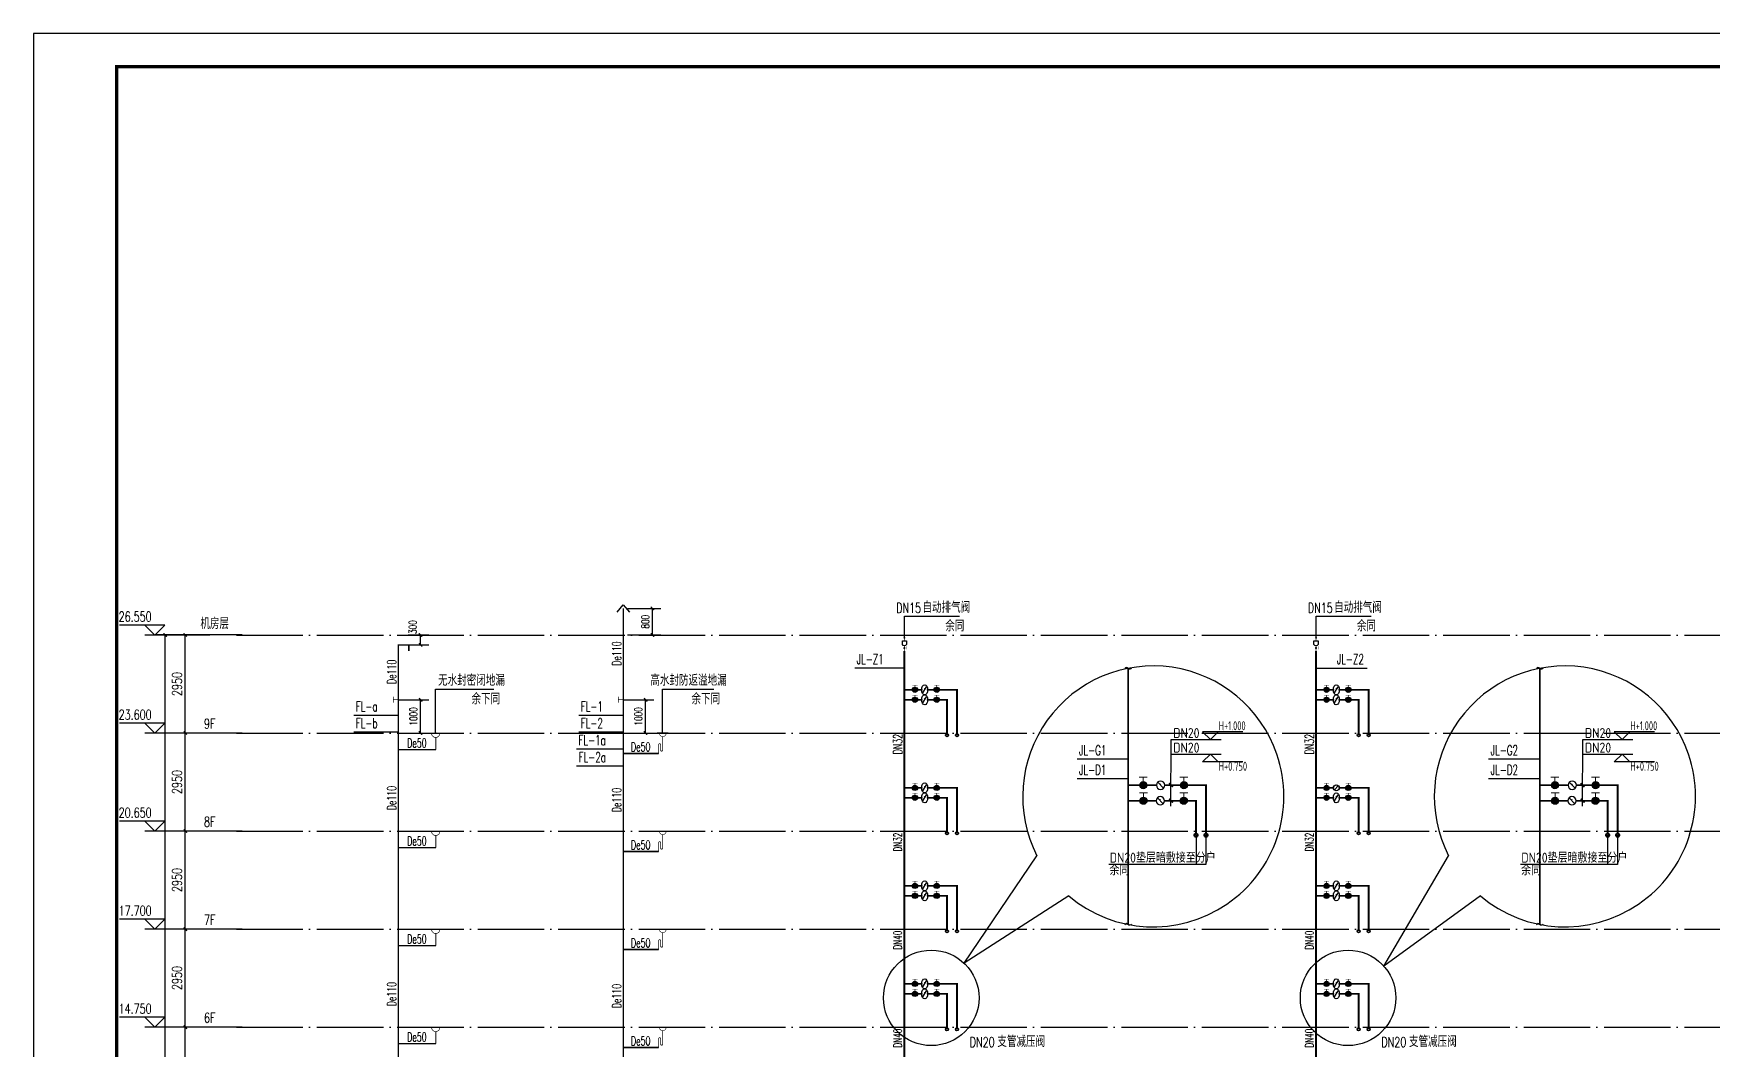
# Model space of a CAD drawing. Extents: x -287580 to -53108, y -522338 to -82629.
# Drawn here: x -157666 to -107168, y -417390 to -386816 of the extents above; entities that cross this region are included whole.
import ezdxf

# ---------------------------------------------------------------- set-up
doc = ezdxf.new("R2010")
doc.units = 0
doc.header["$LTSCALE"] = 1000
doc.header["$MEASUREMENT"] = 0
doc.linetypes.add('DOTE', pattern=[2.42, 2, -0.2, 0.02, -0.2])
for name, color, linetype in [('DIM_ELEV', 3, 'Continuous'), ('DIM_废水', 3, 'Continuous'), ('DIM_给水', 3, 'Continuous'), ('DOTE', 99, 'Continuous'), ('EQUIP_污水', 7, 'Continuous'), ('EQUIP_给水', 7, 'Continuous'), ('PIPE-废水', 31, 'Continuous'), ('PIPE-给水高', 91, 'Continuous'), ('PUB_DIM', 3, 'Continuous'), ('PUB_TEXT', 7, 'Continuous'), ('PUB_TITLE', 146, 'Continuous'), ('TEXT_废水', 4, 'Continuous'), ('TEXT_给水', 4, 'Continuous'), ('TWT_DIM', 3, 'Continuous'), ('TWT_LEAD', 3, 'Continuous'), ('TWT_TEXT', 7, 'Continuous'), ('VALVE_给水', 7, 'Continuous'), ('VPIPE-污水', 2, 'Continuous'), ('WALL', 9, 'Continuous'), ('WP_F_PJ', 7, 'Continuous'), ('给排水标注', 4, 'Continuous'), ('给排水留洞', 6, 'Continuous')]:
    doc.layers.add(name, color=color, linetype=linetype)
doc.styles.add('_TCH_DIM', font='SIMPLEX', dxfattribs={"bigfont": 'GBCBIG'})
doc.styles.add('_TCH_DIM_T3', font='SIMPLEX', dxfattribs={"width": 0.705882, "bigfont": 'GBCBIG'})
doc.styles.add('_TCH_WINDOW', font='SIMPLEX', dxfattribs={"height": 3.5, "bigfont": 'GBCBIG'})
doc.styles.add('_TWT_PIPEDN', font='SIMPLEX', dxfattribs={"width": 0.8, "height": 2.5, "bigfont": 'HZTXT'})
doc.styles.add('_TWT_SERIAL', font='COMPLEX', dxfattribs={"width": 0.8, "height": 3, "bigfont": 'HZTXT'})
doc.styles.add('HZ', font='gbenor.shx', dxfattribs={"bigfont": 'gbcbig.shx'})
doc.styles.get("Standard").update_dxf_attribs({"font": 'gbenor.shx', "bigfont": 'gbcbig.shx'})
doc.styles.add('给排水字体', font='gbenor.shx', dxfattribs={"bigfont": 'gbcbig.shx'})
doc.dimstyles.new('_TCH_ARCH&&100', dxfattribs={"dimtxt": 297.5, "dimasz": 100, "dimexe": 250, "dimexo": 300, "dimgap": 100, "dimtad": 1, "dimdec": 0, "dimzin": 0, "dimdsep": 46, "dimtxsty": '_TCH_DIM_T3', "dimblk": 'ARCHTICK', "dimcen": 0.09, "dimclrt": 7, "dimazin": 2, "dimtfac": 1, "dimtdec": 0, "dimtix": 1, "dimtmove": 2, "dimatfit": 3, "dimfxl": 0, "dimtolj": 1, "dimtzin": 0, "dimarcsym": 0})
doc.dimstyles.new('_TWT_ARCH&&100', dxfattribs={"dimtxt": 229.5, "dimasz": 100, "dimexe": 250, "dimexo": 300, "dimgap": 100, "dimtad": 1, "dimdec": 0, "dimzin": 0, "dimdsep": 46, "dimtxsty": '_TCH_DIM_T3', "dimblk": 'ARCHTICK', "dimcen": 0.09, "dimclrd": 4, "dimclre": 4, "dimclrt": 4, "dimazin": 2, "dimtfac": 1, "dimtdec": 0, "dimtix": 1, "dimtmove": 2, "dimatfit": 3, "dimfxl": 0, "dimtolj": 1, "dimtzin": 0, "dimarcsym": 0})

# ---------------------------------------------------------------- blocks, each defined once
blk = doc.blocks.new('SDFASDFS')
at = {"layer": '给排水标注', "ltscale": 0.05, "const_width": 56.3}
blk.add_lwpolyline([(-45303, -121619, -1), (-45303, -121676, -1)], format="xyb", close=True, dxfattribs=at)
at = {"layer": '给排水标注', "ltscale": 0.05, "const_width": 11.4}
for points in [[(-45246, -121647), (-45201, -121647)], [(-45201, -121592), (-45201, -121703)]]:
    blk.add_lwpolyline(points, dxfattribs=at)
at = {"layer": '给排水标注', "ltscale": 0.05}
blk.add_circle((-45303, -121647), 56.8, dxfattribs=at)
blk = doc.blocks.new('$VA026_2')
blk.add_lwpolyline([(-100, 499), (100, 499), (100, 319, -0.683235), (-100, 319), (-100, 499)], format="xyb")
at = {"const_width": 50}
blk.add_lwpolyline([(-25, 149, 1), (25, 149, 1)], format="xyb", close=True, dxfattribs=at)
for points, const_width in [([(0, 499), (0, 649)], 30), ([(0, 251), (0, 0)], 30), ([(0, 149), (120, 149)], 15), ([(120, 229), (120, 79)], 15)]:
    blk.add_lwpolyline(points, dxfattribs=dict(const_width=const_width))
at = {"style": 'HZ', "width": 0.7, "flags": 1}
for tag in ['UNIT', 'WHAT', 'SPEC']:
    blk.add_attdef(tag, (0, 0), '', height=0.001, dxfattribs=at)
blk = doc.blocks.new('kaiguan')
at = {"const_width": 31.8}
for points in [[(-126, 237), (126, 237)], [(0, 106), (0, 237)]]:
    blk.add_lwpolyline(points, dxfattribs=at)
at = {"const_width": 105}
blk.add_lwpolyline([(-53, 0, -1), (53, 0, -1)], format="xyb", close=True, dxfattribs=at)
blk.add_circle((0, 0), 106)
blk = doc.blocks.new('$VALVE$00000742')
blk.add_line((-93, -93), (93, 93))
blk.add_lwpolyline([(93, 93, 0, 50, 0), (-13, 22, 50, 50, 0)], format="xyseb")
blk.add_circle((0, 0), 150)
for p in [(-150, 0), (150, 0)]:
    blk.add_point(p)
blk = doc.blocks.new('asfsadf')
blk.add_line((616375, 1097074), (616702, 1097074))
for points, const_width in [([(616418, 1096456), (616418, 1096722, -1), (616479, 1096722), (616479, 1096558, 1), (616540, 1096558), (616540, 1096965)], 24.5), ([(616438, 1097074, 1.067664), (616643, 1097074)], 16.4)]:
    blk.add_lwpolyline(points, format="xyb", dxfattribs=dict(const_width=const_width))
at = {"style": 'HZ', "flags": 1}
for tag in ['UNIT', 'SPEC', 'WHAT']:
    blk.add_attdef(tag, (616540, 1096965), '', height=0.000817, dxfattribs=at)
blk = doc.blocks.new('asdfgfh')
at = {"layer": 'WALL'}
blk.add_blockref('asfsadf', (0, 0), dxfattribs=at)
blk = doc.blocks.new('_ArchTick')
at = {"color": 0, "linetype": 'ByBlock', "const_width": 0.4}
blk.add_lwpolyline([(-0.5, -0.5), (0.5, 0.5)], dxfattribs=at)
blk = doc.blocks.new('*D647')
at = {"layer": 'Defpoints', "color": 0}
for p in [(-140100, -404117), (-139051, -404117), (-140100, -404917)]:
    blk.add_point(p, dxfattribs=at)
at = {"layer": 'TWT_DIM', "color": 4, "lineweight": -2}
for p, q in [((-139800, -404117), (-138801, -404117)), ((-139051, -404917), (-139051, -404117)), ((-139800, -404917), (-138801, -404917))]:
    blk.add_line(p, q, dxfattribs=at)
at = {"layer": 'TWT_DIM', "color": 4, "lineweight": -2, "xscale": 100, "yscale": 100, "zscale": 100}
for p, rotation in [((-139051, -404117), 90), ((-139051, -404917), 270)]:
    blk.add_blockref('_ArchTick', p, dxfattribs=dict(at, rotation=rotation))
at = {"layer": 'TWT_DIM', "color": 4, "insert": (-139265, -404517), "char_height": 229.5, "attachment_point": 5, "rotation": 90, "style": '_TCH_DIM_T3'}
blk.add_mtext('\\A1;800', dxfattribs=at)
blk = doc.blocks.new('*D685')
at = {"layer": 'Defpoints', "color": 0, "linetype": 'Continuous'}
for p in [(-140209, -406867), (-139257, -406867), (-140209, -407867)]:
    blk.add_point(p, dxfattribs=at)
at = {"layer": 'TWT_DIM', "color": 4, "linetype": 'Continuous', "lineweight": -2}
for p, q in [((-139909, -406867), (-139007, -406867)), ((-139257, -407867), (-139257, -406867)), ((-139909, -407867), (-139007, -407867))]:
    blk.add_line(p, q, dxfattribs=at)
at = {"layer": 'TWT_DIM', "color": 4, "linetype": 'Continuous', "lineweight": -2, "xscale": 100, "yscale": 100, "zscale": 100}
for p, rotation in [((-139257, -406867), 90), ((-139257, -407867), 270)]:
    blk.add_blockref('_ArchTick', p, dxfattribs=dict(at, rotation=rotation))
at = {"layer": 'TWT_DIM', "color": 4, "linetype": 'Continuous', "insert": (-139472, -407367), "char_height": 229.5, "attachment_point": 5, "rotation": 90, "style": '_TCH_DIM_T3'}
blk.add_mtext('\\A1;1000', dxfattribs=at)
blk = doc.blocks.new('*D686')
at = {"layer": 'Defpoints', "color": 0, "linetype": 'Continuous'}
for p in [(-146695, -404917), (-146025, -404917), (-146695, -405217)]:
    blk.add_point(p, dxfattribs=at)
at = {"layer": 'TWT_DIM', "color": 4, "linetype": 'Continuous', "lineweight": -2}
for p, q in [((-146395, -404917), (-145775, -404917)), ((-146025, -405217), (-146025, -404917)), ((-146395, -405217), (-145775, -405217))]:
    blk.add_line(p, q, dxfattribs=at)
at = {"layer": 'TWT_DIM', "color": 4, "linetype": 'Continuous', "lineweight": -2, "xscale": 100, "yscale": 100, "zscale": 100}
for p, rotation in [((-146025, -404917), 90), ((-146025, -405217), 270)]:
    blk.add_blockref('_ArchTick', p, dxfattribs=dict(at, rotation=rotation))
at = {"layer": 'TWT_DIM', "color": 4, "linetype": 'Continuous', "insert": (-146260, -404678), "char_height": 229.5, "attachment_point": 5, "rotation": 90, "style": '_TCH_DIM_T3'}
blk.add_mtext('\\A1;300', dxfattribs=at)
blk = doc.blocks.new('*D689')
at = {"layer": 'Defpoints', "color": 0, "linetype": 'Continuous'}
for p in [(-146976, -406867), (-146025, -406867), (-146976, -407867)]:
    blk.add_point(p, dxfattribs=at)
at = {"layer": 'TWT_DIM', "color": 4, "linetype": 'Continuous', "lineweight": -2}
for p, q in [((-146676, -406867), (-145775, -406867)), ((-146025, -407867), (-146025, -406867)), ((-146676, -407867), (-145775, -407867))]:
    blk.add_line(p, q, dxfattribs=at)
at = {"layer": 'TWT_DIM', "color": 4, "linetype": 'Continuous', "lineweight": -2, "xscale": 100, "yscale": 100, "zscale": 100}
for p, rotation in [((-146025, -406867), 90), ((-146025, -407867), 270)]:
    blk.add_blockref('_ArchTick', p, dxfattribs=dict(at, rotation=rotation))
at = {"layer": 'TWT_DIM', "color": 4, "linetype": 'Continuous', "insert": (-146239, -407367), "char_height": 229.5, "attachment_point": 5, "rotation": 90, "style": '_TCH_DIM_T3'}
blk.add_mtext('\\A1;1000', dxfattribs=at)
blk = doc.blocks.new('*D702')
at = {"layer": 'Defpoints', "color": 0}
for p in [(-153710, -404917), (-152608, -404917), (-152608, -431767)]:
    blk.add_point(p, dxfattribs=at)
at = {"layer": 'PUB_DIM', "color": 0, "lineweight": -2}
for p, q in [((-152908, -404917), (-153960, -404917)), ((-153710, -431767), (-153710, -404917)), ((-152908, -431767), (-153960, -431767))]:
    blk.add_line(p, q, dxfattribs=at)
at = {"layer": 'PUB_DIM', "color": 0, "lineweight": -2, "xscale": 100, "yscale": 100, "zscale": 100}
for p, rotation in [((-153710, -404917), 90), ((-153710, -431767), 270)]:
    blk.add_blockref('_ArchTick', p, dxfattribs=dict(at, rotation=rotation))
at = {"layer": 'PUB_DIM', "color": 7, "insert": (-153959, -418342), "char_height": 297.5, "attachment_point": 5, "rotation": 90, "style": '_TCH_DIM_T3'}
blk.add_mtext('\\A1;26850', dxfattribs=at)
blk = doc.blocks.new('*D708')
at = {"layer": 'Defpoints', "color": 0}
for p in [(-153102, -416717), (-151095, -416717), (-151095, -419667)]:
    blk.add_point(p, dxfattribs=at)
at = {"layer": 'PUB_DIM', "color": 0, "lineweight": -2}
for p, q in [((-151395, -416717), (-153352, -416717)), ((-153102, -419667), (-153102, -416717)), ((-151395, -419667), (-153352, -419667))]:
    blk.add_line(p, q, dxfattribs=at)
at = {"layer": 'PUB_DIM', "color": 0, "lineweight": -2, "xscale": 100, "yscale": 100, "zscale": 100}
for p, rotation in [((-153102, -416717), 90), ((-153102, -419667), 270)]:
    blk.add_blockref('_ArchTick', p, dxfattribs=dict(at, rotation=rotation))
at = {"layer": 'PUB_DIM', "color": 7, "insert": (-153351, -418192), "char_height": 297.5, "attachment_point": 5, "rotation": 90, "style": '_TCH_DIM_T3'}
blk.add_mtext('\\A1;2950', dxfattribs=at)
blk = doc.blocks.new('*D709')
at = {"layer": 'Defpoints', "color": 0}
for p in [(-153102, -413767), (-151095, -413767), (-151095, -416717)]:
    blk.add_point(p, dxfattribs=at)
at = {"layer": 'PUB_DIM', "color": 0, "lineweight": -2}
for p, q in [((-151395, -413767), (-153352, -413767)), ((-153102, -416717), (-153102, -413767)), ((-151395, -416717), (-153352, -416717))]:
    blk.add_line(p, q, dxfattribs=at)
at = {"layer": 'PUB_DIM', "color": 0, "lineweight": -2, "xscale": 100, "yscale": 100, "zscale": 100}
for p, rotation in [((-153102, -413767), 90), ((-153102, -416717), 270)]:
    blk.add_blockref('_ArchTick', p, dxfattribs=dict(at, rotation=rotation))
at = {"layer": 'PUB_DIM', "color": 7, "insert": (-153351, -415242), "char_height": 297.5, "attachment_point": 5, "rotation": 90, "style": '_TCH_DIM_T3'}
blk.add_mtext('\\A1;2950', dxfattribs=at)
blk = doc.blocks.new('*D710')
at = {"layer": 'Defpoints', "color": 0}
for p in [(-153102, -410817), (-151095, -410817), (-151095, -413767)]:
    blk.add_point(p, dxfattribs=at)
at = {"layer": 'PUB_DIM', "color": 0, "lineweight": -2}
for p, q in [((-151395, -410817), (-153352, -410817)), ((-153102, -413767), (-153102, -410817)), ((-151395, -413767), (-153352, -413767))]:
    blk.add_line(p, q, dxfattribs=at)
at = {"layer": 'PUB_DIM', "color": 0, "lineweight": -2, "xscale": 100, "yscale": 100, "zscale": 100}
for p, rotation in [((-153102, -410817), 90), ((-153102, -413767), 270)]:
    blk.add_blockref('_ArchTick', p, dxfattribs=dict(at, rotation=rotation))
at = {"layer": 'PUB_DIM', "color": 7, "insert": (-153351, -412292), "char_height": 297.5, "attachment_point": 5, "rotation": 90, "style": '_TCH_DIM_T3'}
blk.add_mtext('\\A1;2950', dxfattribs=at)
blk = doc.blocks.new('*D711')
at = {"layer": 'Defpoints', "color": 0}
for p in [(-153102, -407867), (-151095, -407867), (-151095, -410817)]:
    blk.add_point(p, dxfattribs=at)
at = {"layer": 'PUB_DIM', "color": 0, "lineweight": -2}
for p, q in [((-151395, -407867), (-153352, -407867)), ((-153102, -410817), (-153102, -407867)), ((-151395, -410817), (-153352, -410817))]:
    blk.add_line(p, q, dxfattribs=at)
at = {"layer": 'PUB_DIM', "color": 0, "lineweight": -2, "xscale": 100, "yscale": 100, "zscale": 100}
for p, rotation in [((-153102, -407867), 90), ((-153102, -410817), 270)]:
    blk.add_blockref('_ArchTick', p, dxfattribs=dict(at, rotation=rotation))
at = {"layer": 'PUB_DIM', "color": 7, "insert": (-153351, -409342), "char_height": 297.5, "attachment_point": 5, "rotation": 90, "style": '_TCH_DIM_T3'}
blk.add_mtext('\\A1;2950', dxfattribs=at)
blk = doc.blocks.new('*D712')
at = {"layer": 'Defpoints', "color": 0}
for p in [(-153102, -404917), (-151095, -404917), (-151095, -407867)]:
    blk.add_point(p, dxfattribs=at)
at = {"layer": 'PUB_DIM', "color": 0, "lineweight": -2}
for p, q in [((-151395, -404917), (-153352, -404917)), ((-153102, -407867), (-153102, -404917)), ((-151395, -407867), (-153352, -407867))]:
    blk.add_line(p, q, dxfattribs=at)
at = {"layer": 'PUB_DIM', "color": 0, "lineweight": -2, "xscale": 100, "yscale": 100, "zscale": 100}
for p, rotation in [((-153102, -404917), 90), ((-153102, -407867), 270)]:
    blk.add_blockref('_ArchTick', p, dxfattribs=dict(at, rotation=rotation))
at = {"layer": 'PUB_DIM', "color": 7, "insert": (-153351, -406392), "char_height": 297.5, "attachment_point": 5, "rotation": 90, "style": '_TCH_DIM_T3'}
blk.add_mtext('\\A1;2950', dxfattribs=at)
blk = doc.blocks.new('$ATTACHMENT$00000066')
blk.add_line((-212, 500), (188, 500))
at = {"const_width": 20}
blk.add_lwpolyline([(-134, 500, 1.067664), (116, 500)], format="xyb", dxfattribs=at)
at = {"const_width": 30}
blk.add_lwpolyline([(0, 367), (0, 0)], dxfattribs=at)
at = {"style": 'HZ', "width": 0.7, "flags": 1}
for tag in ['UNIT', 'WHAT', 'SPEC']:
    blk.add_attdef(tag, (0, 0), '', height=0.001, dxfattribs=at)
blk = doc.blocks.new('$ATTACHMENT$00000073')
at = {"const_width": 20}
for points in [[(0, 0), (150, 0)], [(150, 90), (150, -90)]]:
    blk.add_lwpolyline(points, dxfattribs=at)
blk = doc.blocks.new('$TwtSys$00000132')
at = {"elevation": 0}
blk.add_lwpolyline([(7, -101, -0.575183), (0, 0, 0.604745), (-11, 101, 16.924828)], format="xyb", dxfattribs=at)
blk = doc.blocks.new('$ATTACHMENT$00000195')
blk.add_lwpolyline([(-186, -111), (0, 111), (186, -111)])

msp = doc.modelspace()

# ---------------------------------------------------------------- hatches: boundary and pattern name
at = {"layer": 'PIPE-废水', "linetype": 'Continuous'}
for points in [[(-146694.9, -405217.2), (-146694.9, -405194.7), (-146717.4, -405194.7)], [(-146694.9, -405217.2), (-146717.4, -405217.2), (-146717.4, -405194.7)], [(-146379.2, -405217.2), (-146379.2, -405194.7), (-146356.7, -405194.7)], [(-146379.2, -405217.2), (-146356.7, -405217.2), (-146356.7, -405194.7)]]:
    msp.add_hatch(color=256, dxfattribs=at).paths.add_polyline_path(points)
at = {"layer": 'PIPE-给水高', "linetype": 'Continuous'}
for points in [[(-130192.1, -406867), (-130192.1, -406839.5), (-130164.6, -406839.5)], [(-130192.1, -406867), (-130164.6, -406867), (-130164.6, -406839.5)], [(-129890.5, -406567), (-129863, -406567), (-129863, -406539.5)], [(-129890.5, -406567), (-129890.5, -406539.5), (-129863, -406539.5)], [(-117810.4, -406867), (-117810.4, -406839.5), (-117782.9, -406839.5)], [(-117810.4, -406867), (-117782.9, -406867), (-117782.9, -406839.5)], [(-117508.8, -406567), (-117481.3, -406567), (-117481.3, -406539.5)], [(-117508.8, -406567), (-117508.8, -406539.5), (-117481.3, -406539.5)], [(-129890.5, -409517), (-129863, -409517), (-129863, -409489.5)], [(-129890.5, -409517), (-129890.5, -409489.5), (-129863, -409489.5)], [(-122400.8, -409435.9), (-122400.8, -409408.4), (-122373.3, -409408.4)], [(-122400.8, -409435.9), (-122373.3, -409435.9), (-122373.3, -409408.4)], [(-117508.8, -409517), (-117481.3, -409517), (-117481.3, -409489.5)], [(-117508.8, -409517), (-117508.8, -409489.5), (-117481.3, -409489.5)], [(-110019.1, -409435.9), (-110019.1, -409408.4), (-109991.6, -409408.4)], [(-110019.1, -409435.9), (-109991.6, -409435.9), (-109991.6, -409408.4)], [(-130192.1, -409817), (-130192.1, -409789.5), (-130164.6, -409789.5)], [(-130192.1, -409817), (-130164.6, -409817), (-130164.6, -409789.5)], [(-122700.8, -409905.8), (-122700.8, -409878.3), (-122673.3, -409878.3)], [(-122700.8, -409905.8), (-122673.3, -409905.8), (-122673.3, -409878.3)], [(-117810.4, -409817), (-117810.4, -409789.5), (-117782.9, -409789.5)], [(-117810.4, -409817), (-117782.9, -409817), (-117782.9, -409789.5)], [(-110319.1, -409905.8), (-110319.1, -409878.3), (-110291.6, -409878.3)], [(-110319.1, -409905.8), (-110291.6, -409905.8), (-110291.6, -409878.3)], [(-129890.5, -412467), (-129863, -412467), (-129863, -412439.5)], [(-129890.5, -412467), (-129890.5, -412439.5), (-129863, -412439.5)], [(-117508.8, -412467), (-117481.3, -412467), (-117481.3, -412439.5)], [(-117508.8, -412467), (-117508.8, -412439.5), (-117481.3, -412439.5)], [(-130192.1, -412767), (-130192.1, -412739.5), (-130164.6, -412739.5)], [(-130192.1, -412767), (-130164.6, -412767), (-130164.6, -412739.5)], [(-117810.4, -412767), (-117810.4, -412739.5), (-117782.9, -412739.5)], [(-117810.4, -412767), (-117782.9, -412767), (-117782.9, -412739.5)], [(-129890.5, -415417), (-129863, -415417), (-129863, -415389.5)], [(-129890.5, -415417), (-129890.5, -415389.5), (-129863, -415389.5)], [(-117508.8, -415417), (-117481.3, -415417), (-117481.3, -415389.5)], [(-117508.8, -415417), (-117508.8, -415389.5), (-117481.3, -415389.5)], [(-130192.1, -415717), (-130192.1, -415689.5), (-130164.6, -415689.5)], [(-130192.1, -415717), (-130164.6, -415717), (-130164.6, -415689.5)], [(-117810.4, -415717), (-117810.4, -415689.5), (-117782.9, -415689.5)], [(-117810.4, -415717), (-117782.9, -415717), (-117782.9, -415689.5)]]:
    msp.add_hatch(color=2, dxfattribs=at).paths.add_polyline_path(points)

# ---------------------------------------------------------------- linework, layer by layer
at = {"layer": 'DIM_ELEV'}
for p, q in [((-153719.5, -404617.2), (-155077.5, -404617.2)), ((-154019.5, -404917.2), (-154319.5, -404617.2)), ((-152363.7, -404917.2), (-154319.5, -404917.2)), ((-154019.5, -404917.2), (-153719.5, -404617.2)), ((-153719.5, -407567.2), (-155077.5, -407567.2)), ((-154019.5, -407867.2), (-154319.5, -407567.2)), ((-152363.7, -407867.2), (-154319.5, -407867.2)), ((-154019.5, -407867.2), (-153719.5, -407567.2)), ((-153719.5, -410517.2), (-155077.5, -410517.2)), ((-154019.5, -410817.2), (-154319.5, -410517.2)), ((-154019.5, -410817.2), (-153719.5, -410517.2)), ((-152363.7, -410817.2), (-154319.5, -410817.2)), ((-153719.5, -413467.2), (-155077.5, -413467.2)), ((-154019.5, -413767.2), (-154319.5, -413467.2)), ((-154019.5, -413767.2), (-153719.5, -413467.2)), ((-152363.7, -413767.2), (-154319.5, -413767.2)), ((-153719.5, -416417.2), (-155077.5, -416417.2)), ((-154019.5, -416717.2), (-154319.5, -416417.2)), ((-154019.5, -416717.2), (-153719.5, -416417.2)), ((-152363.7, -416717.2), (-154319.5, -416717.2))]:
    msp.add_line(p, q, dxfattribs=at)
at = {"layer": 'DIM_废水', "linetype": 'Continuous'}
for p, q in [((-147099.2, -407336.6), (-148036.1, -407336.6)), ((-146694.9, -407336.6), (-147099.2, -407336.6)), ((-140331.5, -407336.6), (-141268.4, -407336.6)), ((-139927.3, -407336.6), (-140331.5, -407336.6)), ((-147099.2, -407841.7), (-148036.1, -407841.7)), ((-146694.9, -407841.7), (-147099.2, -407841.7)), ((-140331.5, -407841.7), (-141268.4, -407841.7)), ((-139927.3, -407841.7), (-140331.5, -407841.7)), ((-140331.5, -408353.7), (-141337.9, -408353.7)), ((-139927.3, -408353.7), (-140331.5, -408353.7)), ((-140331.5, -408865.7), (-141330.5, -408865.7)), ((-139927.3, -408865.7), (-140331.5, -408865.7))]:
    msp.add_line(p, q, dxfattribs=at)
at = {"layer": 'DIM_给水', "linetype": 'Continuous'}
for p, q in [((-131986.7, -405910.4), (-132967.4, -405910.4)), ((-131472.9, -405910.4), (-131986.7, -405910.4)), ((-119091.2, -405910.4), (-118577.4, -405910.4)), ((-118577.4, -405910.4), (-117553.8, -405910.4)), ((-125256.2, -408656.6), (-126279.9, -408656.6)), ((-124742.4, -408656.6), (-125256.2, -408656.6)), ((-112874.5, -408656.6), (-113898.2, -408656.6)), ((-112360.7, -408656.6), (-112874.5, -408656.6)), ((-125256.2, -409244.5), (-126279.9, -409244.5)), ((-124742.4, -409244.5), (-125256.2, -409244.5)), ((-112874.5, -409244.5), (-113898.2, -409244.5)), ((-112360.7, -409244.5), (-112874.5, -409244.5))]:
    msp.add_line(p, q, dxfattribs=at)
at = {"layer": 'DOTE', "linetype": 'DOTE'}
for p, q in [((-151564.8, -404917.2), (-81566, -404917.2)), ((-151564.8, -407867.2), (-81566, -407867.2)), ((-151564.8, -410817.2), (-81566, -410817.2)), ((-151564.8, -413767.2), (-81566, -413767.2)), ((-151564.8, -416717.2), (-81566, -416717.2))]:
    msp.add_line(p, q, dxfattribs=at)
at = {"layer": 'PIPE-废水', "linetype": 'Continuous', "const_width": 45}
for points in [[(-139927.3, -404117.2), (-139927.3, -406867.2)], [(-146694.9, -405217.2), (-146379.2, -405217.2)], [(-146694.9, -405217.2), (-146694.9, -406867.2)], [(-146379.2, -405217.2), (-146379.2, -405397)], [(-146694.9, -406867.2), (-146694.9, -408367.2)], [(-139927.3, -406867.2), (-139927.3, -408484.3)], [(-145561.6, -408367.2), (-146694.9, -408367.2)], [(-146694.9, -408367.2), (-146694.9, -411317.2)], [(-139927.3, -408484.3), (-139927.3, -411317.2)], [(-145561.6, -411317.2), (-146694.9, -411317.2)], [(-146694.9, -411317.2), (-146694.9, -414267.2)], [(-139927.3, -411317.2), (-139927.3, -411434.3)], [(-139927.3, -411434.3), (-139927.3, -414384.3)], [(-145561.6, -414267.2), (-146694.9, -414267.2)], [(-146694.9, -414267.2), (-146694.9, -417217.2)], [(-139927.3, -414384.3), (-139927.3, -417217.2)], [(-145561.6, -417217.2), (-146694.9, -417217.2)], [(-146694.9, -417217.2), (-146694.9, -418667.2)], [(-139927.3, -417217.2), (-139927.3, -417334.3)], [(-139927.3, -417334.3), (-139927.3, -418667.2)]]:
    msp.add_lwpolyline(points, dxfattribs=at)
at = {"layer": 'PIPE-废水', "const_width": 45}
for points in [[(-138864.2, -408484.3), (-139927.3, -408484.3)], [(-138864.2, -411434.3), (-139927.3, -411434.3)], [(-138864.2, -414384.3), (-139927.3, -414384.3)], [(-138864.2, -417334.3), (-139927.3, -417334.3)]]:
    msp.add_lwpolyline(points, dxfattribs=at)
at = {"layer": 'PIPE-给水高', "color": 2, "linetype": 'Continuous', "const_width": 55}
for points in [[(-131472.9, -405399.7), (-131472.9, -406567)], [(-119091.2, -405399.7), (-119091.2, -406567)], [(-124742.4, -409435.9), (-124742.4, -405921.3)], [(-112360.7, -409435.9), (-112360.7, -405921.3)], [(-131472.9, -406567), (-130952.2, -406567)], [(-131472.9, -406567), (-131472.9, -406867)], [(-131472.9, -406867), (-130952.2, -406867)], [(-131472.9, -406867), (-131472.9, -409517)], [(-130773.1, -406567), (-129890.5, -406567)], [(-130773.1, -406867), (-130192.1, -406867)], [(-130192.1, -406867), (-130192.1, -407886.2)], [(-129890.5, -406567), (-129890.5, -407886.2)], [(-119091.2, -406567), (-118570.5, -406567)], [(-119091.2, -406567), (-119091.2, -406867)], [(-119091.2, -406867), (-118570.5, -406867)], [(-119091.2, -406867), (-119091.2, -409517)], [(-118391.4, -406567), (-117508.8, -406567)], [(-118391.4, -406867), (-117810.4, -406867)], [(-117810.4, -406867), (-117810.4, -407886.2)], [(-117508.8, -406567), (-117508.8, -407886.2)], [(-131472.9, -409517), (-130952.2, -409517)], [(-131472.9, -409517), (-131472.9, -409817)], [(-130773.1, -409517), (-129890.5, -409517)], [(-129890.5, -409517), (-129890.5, -410836.2)], [(-124742.4, -409435.9), (-123891.9, -409435.9)], [(-124742.4, -409905.8), (-124742.4, -409435.9)], [(-123640, -409435.9), (-122400.8, -409435.9)], [(-122400.8, -409435.9), (-122400.8, -410885.2)], [(-119091.2, -409517), (-118570.5, -409517)], [(-119091.2, -409517), (-119091.2, -409817)], [(-118391.4, -409517), (-117508.8, -409517)], [(-117508.8, -409517), (-117508.8, -410836.2)], [(-112360.7, -409435.9), (-111510.2, -409435.9)], [(-112360.7, -409905.8), (-112360.7, -409435.9)], [(-111258.3, -409435.9), (-110019.1, -409435.9)], [(-110019.1, -409435.9), (-110019.1, -410885.2)], [(-131472.9, -409817), (-131472.9, -412467)], [(-131472.9, -409817), (-130952.2, -409817)], [(-130773.1, -409817), (-130192.1, -409817)], [(-130192.1, -409817), (-130192.1, -410836.2)], [(-124742.4, -413628.7), (-124742.4, -409905.8)], [(-124742.4, -409905.8), (-123900.3, -409905.8)], [(-123648.3, -409905.8), (-122700.8, -409905.8)], [(-122700.8, -409905.8), (-122700.8, -410885.2)], [(-119091.2, -409817), (-118570.5, -409817)], [(-119091.2, -409817), (-119091.2, -412467)], [(-118391.4, -409817), (-117810.4, -409817)], [(-117810.4, -409817), (-117810.4, -410836.2)], [(-112360.7, -413628.7), (-112360.7, -409905.8)], [(-112360.7, -409905.8), (-111518.6, -409905.8)], [(-111266.6, -409905.8), (-110319.1, -409905.8)], [(-110319.1, -409905.8), (-110319.1, -410885.2)], [(-131472.9, -412467), (-130952.2, -412467)], [(-131472.9, -412467), (-131472.9, -412767)], [(-130773.1, -412467), (-129890.5, -412467)], [(-129890.5, -412467), (-129890.5, -413786.2)], [(-119091.2, -412467), (-118570.5, -412467)], [(-119091.2, -412467), (-119091.2, -412767)], [(-118391.4, -412467), (-117508.8, -412467)], [(-117508.8, -412467), (-117508.8, -413786.2)], [(-131472.9, -412767), (-130952.2, -412767)], [(-131472.9, -412767), (-131472.9, -415417)], [(-130773.1, -412767), (-130192.1, -412767)], [(-130192.1, -412767), (-130192.1, -413786.2)], [(-119091.2, -412767), (-119091.2, -415417)], [(-119091.2, -412767), (-118570.5, -412767)], [(-118391.4, -412767), (-117810.4, -412767)], [(-117810.4, -412767), (-117810.4, -413786.2)], [(-131472.9, -415417), (-130952.2, -415417)], [(-131472.9, -415417), (-131472.9, -415717)], [(-130773.1, -415417), (-129890.5, -415417)], [(-129890.5, -415417), (-129890.5, -416736.2)], [(-119091.2, -415417), (-119091.2, -415717)], [(-119091.2, -415417), (-118570.5, -415417)], [(-118391.4, -415417), (-117508.8, -415417)], [(-117508.8, -415417), (-117508.8, -416736.2)], [(-131472.9, -415717), (-130952.2, -415717)], [(-131472.9, -415717), (-131472.9, -418367)], [(-130773.1, -415717), (-130192.1, -415717)], [(-130192.1, -415717), (-130192.1, -416736.2)], [(-119091.2, -415717), (-118570.5, -415717)], [(-119091.2, -415717), (-119091.2, -418367)], [(-118391.4, -415717), (-117810.4, -415717)], [(-117810.4, -415717), (-117810.4, -416736.2)]]:
    msp.add_lwpolyline(points, dxfattribs=at)
at = {"layer": 'PUB_TITLE'}
msp.add_lwpolyline([(-157666, -446215.5), (-73566, -446215.5), (-73566, -386815.5), (-157666, -386815.5)], close=True, dxfattribs=at)
at = {"layer": 'PUB_TITLE', "const_width": 100}
msp.add_lwpolyline([(-155166, -445215.5), (-74566, -445215.5), (-74566, -387815.5), (-155166, -387815.5)], close=True, dxfattribs=at)
at = {"layer": 'TWT_LEAD', "linetype": 'Continuous'}
for p, q in [((-131472.9, -405002.3), (-131472.9, -404355)), ((-131472.9, -404355), (-129814.9, -404355)), ((-119091.2, -405002.3), (-119091.2, -404355)), ((-119091.2, -404355), (-117433.2, -404355))]:
    msp.add_line(p, q, dxfattribs=at)
at = {"layer": 'TWT_LEAD'}
for p, q in [((-145573.6, -407867.2), (-145573.6, -406551.3)), ((-145573.6, -406551.3), (-143819.5, -406551.3)), ((-138743.8, -407865.9), (-138743.8, -406549.9)), ((-138743.8, -406549.9), (-137203.4, -406549.9))]:
    msp.add_line(p, q, dxfattribs=at)
at = {"layer": 'TWT_LEAD', "linetype": 'Continuous', "const_width": 26.7}
for points in [[(-131472.9, -405015.6, 1), (-131472.9, -404988.9, 1)], [(-119091.2, -405015.6, 1), (-119091.2, -404988.9, 1)]]:
    msp.add_lwpolyline(points, format="xyb", close=True, dxfattribs=at)
at = {"layer": 'TWT_LEAD', "const_width": 26.7}
for points in [[(-145573.6, -407880.5, 1), (-145573.6, -407853.9, 1)], [(-138743.8, -407879.2, 1), (-138743.8, -407852.5, 1)]]:
    msp.add_lwpolyline(points, format="xyb", close=True, dxfattribs=at)
at = {"layer": 'VPIPE-污水', "color": 4, "linetype": 'ByBlock'}
for p, q in [((-122400.8, -411827.1, 0), (-125320.5, -411827.1, 0)), ((-110019.1, -411827.1, 0), (-112938.8, -411827.1, 0))]:
    msp.add_line(p, q, dxfattribs=at)
at = {"layer": '给排水标注', "linetype": 'Continuous'}
for p, q in [((-122269.1, -408065), (-122501.3, -407832.8)), ((-121290.7, -407832.8), (-122501.3, -407832.8)), ((-122269.1, -408065), (-122036.9, -407832.8)), ((-109887.4, -408065), (-110119.6, -407832.8)), ((-108909, -407832.8), (-110119.6, -407832.8)), ((-109887.4, -408065), (-109655.2, -407832.8)), ((-123456.9, -410072, 392754634), (-123446.6, -408065)), ((-123446.6, -408065, 0), (-121948, -408065, 0)), ((-123446.6, -408503.6), (-121945.3, -408503.6)), ((-122269.1, -408503.6), (-122501.3, -408735.8)), ((-122269.1, -408503.6), (-122036.9, -408735.8)), ((-111075.2, -410072, 392754634), (-111064.9, -408065)), ((-111064.9, -408065, 0), (-109566.3, -408065, 0)), ((-111064.9, -408503.6), (-109563.6, -408503.6)), ((-109887.4, -408503.6), (-110119.6, -408735.8)), ((-109887.4, -408503.6), (-109655.2, -408735.8)), ((-121290.7, -408735.8), (-122501.3, -408735.8)), ((-108909, -408735.8), (-110119.6, -408735.8)), ((-129676.8, -414796), (-127485.5, -411559.5)), ((-117052.6, -414883.6), (-115103.8, -411559.5)), ((-126525.4, -412771.6), (-129676.8, -414796)), ((-114143.7, -412771.6), (-117052.6, -414883.6))]:
    msp.add_line(p, q, dxfattribs=at)
at = {"layer": '给排水标注'}
for p, q in [((-122700.8, -410943.5), (-122700.8, -411827.1)), ((-122400.8, -410943.5), (-122400.8, -411827.1)), ((-110319.1, -410943.5), (-110319.1, -411827.1)), ((-110019.1, -410943.5), (-110019.1, -411827.1))]:
    msp.add_line(p, q, dxfattribs=at)
at = {"layer": '给排水标注', "linetype": 'Continuous', "const_width": 50, "elevation": 0}
for points in [[(-123510.9, -409378.5), (-123396.1, -409493.3)], [(-111129.2, -409378.5), (-111014.4, -409493.3)], [(-123510.9, -409848.4), (-123396.1, -409963.2)], [(-111129.2, -409848.4), (-111014.4, -409963.2)]]:
    msp.add_lwpolyline(points, dxfattribs=at)
at = {"layer": '给排水标注', "linetype": 'Continuous'}
for centre, radius in [((-130192.1, -407932.6), 46.3), ((-130192.1, -407932.6), 33.7), ((-129890.5, -407932.6), 46.3), ((-129890.5, -407932.6), 33.7), ((-117810.4, -407932.6), 46.3), ((-117810.4, -407932.6), 33.7), ((-117508.8, -407932.6), 46.3), ((-117508.8, -407932.6), 33.7), ((-130192.1, -410882.6), 46.3), ((-130192.1, -410882.6), 33.7), ((-129890.5, -410882.6), 46.3), ((-129890.5, -410882.6), 33.7), ((-117810.4, -410882.6), 46.3), ((-117810.4, -410882.6), 33.7), ((-117508.8, -410882.6), 46.3), ((-117508.8, -410882.6), 33.7), ((-130192.1, -413832.6), 46.3), ((-130192.1, -413832.6), 33.7), ((-129890.5, -413832.6), 46.3), ((-129890.5, -413832.6), 33.7), ((-117810.4, -413832.6), 46.3), ((-117810.4, -413832.6), 33.7), ((-117508.8, -413832.6), 46.3), ((-117508.8, -413832.6), 33.7), ((-130665.1, -415838.6), 1436.6), ((-118125.9, -415838.6), 1436.6), ((-130192.1, -416782.6), 46.3), ((-130192.1, -416782.6), 33.7), ((-129890.5, -416782.6), 46.3), ((-129890.5, -416782.6), 33.7), ((-117810.4, -416782.6), 46.3), ((-117810.4, -416782.6), 33.7), ((-117508.8, -416782.6), 46.3), ((-117508.8, -416782.6), 33.7)]:
    msp.add_circle(centre, radius, dxfattribs=at)
at = {"layer": '给排水标注', "color": 4, "ltscale": 0.5}
for centre, radius in [((-122700.8, -410943.5), 58.3), ((-122700.8, -410943.5), 37), ((-122400.8, -410943.5), 58.3), ((-122400.8, -410943.5), 37), ((-110319.1, -410943.5), 58.3), ((-110319.1, -410943.5), 37), ((-110019.1, -410943.5), 58.3), ((-110019.1, -410943.5), 37)]:
    msp.add_circle(centre, radius, dxfattribs=at)
at = {"layer": '给排水标注', "linetype": 'Continuous'}
for centre, start, end in [((-123987.4, -409775), 18.89116, 207.02787), ((-111605.7, -409775), 18.89116, 207.02787), ((-123987.4, -409775), 229.73766, 18.89116), ((-111605.7, -409775), 229.73766, 18.89116)]:
    msp.add_arc(centre, 3927, start, end, dxfattribs=at)

# ---------------------------------------------------------------- block references
at = {"layer": 'EQUIP_污水'}
msp.add_blockref('$ATTACHMENT$00000195', (-139927.3, -404117.2), dxfattribs=at)
at = {"layer": 'EQUIP_污水', "linetype": 'Continuous', "yscale": -1, "rotation": 180}
for p in [(-146694.9, -406867.2), (-139927.3, -406867.2)]:
    msp.add_blockref('$ATTACHMENT$00000073', p, dxfattribs=at)
at = {"layer": 'EQUIP_污水', "linetype": 'Continuous'}
for p in [(-145561.6, -408367.2), (-145561.6, -411317.2), (-145561.6, -414267.2), (-145561.6, -417217.2)]:
    msp.add_blockref('$ATTACHMENT$00000066', p, dxfattribs=at)
at = {"layer": 'EQUIP_给水', "rotation": 90}
for p in [(-124742.4, -405921.3), (-112360.7, -405921.3), (-124742.4, -413628.7), (-112360.7, -413628.7)]:
    msp.add_blockref('$TwtSys$00000132', p, dxfattribs=at)
at = {"layer": 'VALVE_给水', "xscale": 0.5969249999999999, "zscale": 0.5969249999999999}
for p in [(-130862.7, -406567), (-118480.9, -406567), (-130862.7, -406867), (-118480.9, -406867), (-130862.7, -409517), (-130862.7, -409817), (-118480.9, -409817), (-130862.7, -412467), (-118480.9, -412467), (-130862.7, -412767), (-118480.9, -412767), (-130862.7, -415417), (-130862.7, -415717), (-118480.9, -415417), (-118480.9, -415717)]:
    msp.add_blockref('$VALVE$00000742', p, dxfattribs=at)
at = {"layer": 'VALVE_给水', "linetype": 'Continuous', "xscale": -0.8400000000256114, "yscale": 0.840000000083819, "zscale": 0.8399999141693115}
for p in [(-123765.9, -409438.9), (-111384.2, -409438.9), (-123774.3, -409905.8), (-111392.6, -409905.8)]:
    msp.add_blockref('$VALVE$00000742', p, dxfattribs=at)
at = {"layer": 'VALVE_给水', "xscale": 0.5969249999999999, "yscale": 0.5969249999999999, "zscale": 0.5969249999999999}
msp.add_blockref('$VALVE$00000742', (-118480.9, -409517), dxfattribs=at)
at = {"layer": 'WALL'}
for p in [(-755281.8, -1504940), (-755281.8, -1507890), (-755281.8, -1510840), (-755281.8, -1513790)]:
    msp.add_blockref('asdfgfh', p, dxfattribs=at)
at = {"layer": 'WP_F_PJ', "xscale": 0.612, "yscale": 0.612, "zscale": 0.612}
for p in [(-131472.9, -405399.7), (-119091.2, -405399.7)]:
    msp.add_blockref('$VA026_2', p, dxfattribs=at)
at = {"layer": '给排水标注', "color": 4}
for p in [(-124286.9, -409435.9), (-123064, -409435.9), (-111905.2, -409435.9), (-110682.3, -409435.9), (-124282.7, -409905.8), (-123068.6, -409905.8), (-111901, -409905.8), (-110686.9, -409905.8)]:
    msp.add_blockref('kaiguan', p, dxfattribs=at)
at = {"layer": '给排水留洞', "xscale": 1.376383666992187, "yscale": 1.376383666992187, "zscale": 1.376383666992187, "rotation": 90}
for p in [(-298588.2, -344212.9), (-297934.1, -344212.9), (-286206.5, -344212.9), (-285552.4, -344212.9), (-298588.2, -344512.9), (-297934.1, -344512.9), (-286206.5, -344512.9), (-285552.4, -344512.9), (-298588.2, -347162.9), (-297934.1, -347162.9), (-286206.5, -347162.9), (-285552.4, -347162.9), (-298588.2, -347462.9), (-297934.1, -347462.9), (-286206.5, -347462.9), (-285552.4, -347462.9), (-298588.2, -350112.9), (-297934.1, -350112.9), (-286206.5, -350112.9), (-285552.4, -350112.9), (-298588.2, -350412.9), (-297934.1, -350412.9), (-286206.5, -350412.9), (-285552.4, -350412.9), (-298588.2, -353062.9), (-298588.2, -353362.9), (-297934.1, -353062.9), (-297934.1, -353362.9), (-286206.5, -353062.9), (-286206.5, -353362.9), (-285552.4, -353062.9), (-285552.4, -353362.9)]:
    msp.add_blockref('SDFASDFS', p, dxfattribs=at)

# ---------------------------------------------------------------- texts
at = {"layer": 'DIM_废水', "color": 7, "linetype": 'Continuous', "style": '_TWT_SERIAL', "width": 0.64}
for s, p in [('FL-a', (-147976.1, -407216.6)), ('FL-1', (-141208.4, -407216.6)), ('FL-b', (-147976.1, -407721.7)), ('FL-2', (-141208.4, -407721.7)), ('FL-1a', (-141277.9, -408233.7)), ('FL-2a', (-141270.5, -408745.7))]:
    msp.add_text(s, height=300, dxfattribs=at).set_placement(p)
at = {"layer": 'DIM_给水', "color": 7, "linetype": 'Continuous', "style": '_TWT_SERIAL', "width": 0.64}
for s, p in [('JL-Z1', (-132907.4, -405790.4)), ('JL-Z2', (-118464.1, -405790.4)), ('JL-G1', (-126219.9, -408536.6)), ('JL-G2', (-113838.2, -408536.6)), ('JL-D1', (-126219.9, -409124.5)), ('JL-D2', (-113838.2, -409124.5))]:
    msp.add_text(s, height=300, dxfattribs=at).set_placement(p)
at = {"layer": 'PUB_TEXT', "width": 0.705882}
for s, style, p in [('26.550', '_TCH_DIM', (-155107.5, -404512.2)), ('23.600', '_TCH_DIM', (-155107.5, -407462.2)), ('9F', '_TCH_WINDOW', (-152538.6, -407735.8)), ('20.650', '_TCH_DIM', (-155107.5, -410412.2)), ('8F', '_TCH_WINDOW', (-152538.6, -410685.8)), ('17.700', '_TCH_DIM', (-155107.5, -413362.2)), ('7F', '_TCH_WINDOW', (-152538.6, -413635.8)), ('14.750', '_TCH_DIM', (-155107.5, -416312.2)), ('6F', '_TCH_WINDOW', (-152538.6, -416585.8))]:
    msp.add_text(s, height=297.5, dxfattribs=dict(at, style=style)).set_placement(p)
at = {"layer": 'PUB_TEXT', "style": '_TCH_WINDOW'}
msp.add_text('机房层', height=337.59, dxfattribs=at).set_placement((-152648.6, -404736.3))
at = {"layer": 'TEXT_废水', "linetype": 'Continuous', "style": '_TWT_PIPEDN', "width": 0.64}
for p in [(-139992.3, -405841.9), (-146759.9, -406391.9), (-146759.9, -410191.9), (-139992.3, -410250.5), (-146759.9, -416091.9), (-139992.3, -416150.5)]:
    msp.add_text('De110', height=270, rotation=90, dxfattribs=at).set_placement(p)
for p in [(-146428.6, -408302.2), (-146428.6, -411252.2), (-146428.6, -414202.2), (-146428.6, -417152.2)]:
    msp.add_text('De50', height=270, dxfattribs=at).set_placement(p)
at = {"layer": 'TEXT_废水', "style": '_TWT_PIPEDN', "width": 0.64}
for p in [(-139696, -408419.3), (-139696, -411369.3), (-139696, -414319.3), (-139696, -417269.3)]:
    msp.add_text('De50', height=270, dxfattribs=at).set_placement(p)
at = {"layer": 'TEXT_给水', "linetype": 'Continuous', "style": '_TWT_PIPEDN', "width": 0.64}
for s, height, p in [('DN32', 270, (-131537.9, -408508.8)), ('DN32', 270, (-119156.2, -408508.8)), ('DN32', 250, (-131547.9, -411435.3)), ('DN32', 250, (-119166.2, -411435.3)), ('DN40', 250, (-131547.9, -414385.3)), ('DN40', 250, (-119166.2, -414385.3)), ('DN40', 250, (-131547.9, -417335.3)), ('DN40', 250, (-119166.2, -417335.3))]:
    msp.add_text(s, height=height, rotation=90, dxfattribs=at).set_placement(p)
at = {"layer": 'TWT_TEXT', "linetype": 'Continuous', "style": '_TCH_DIM', "width": 0.705882}
for p in [(-131718.2, -404250), (-119336.5, -404250)]:
    msp.add_text('DN15', height=297.5, dxfattribs=at).set_placement(p)
at = {"layer": 'TWT_TEXT', "linetype": 'Continuous', "style": '_TCH_DIM'}
for s, p in [('自动排气阀', (-130928.2, -404250)), ('自动排气阀', (-118546.5, -404250)), ('余同', (-130243.1, -404810)), ('余同', (-117861.4, -404810))]:
    msp.add_text(s, height=337.59, dxfattribs=at).set_placement(p)
at = {"layer": 'TWT_TEXT', "style": '_TCH_DIM'}
for s, p in [('无水封密闭地漏', (-145498.8, -406446.3)), ('高水封防返溢地漏', (-139113.5, -406444.9)), ('余下同', (-144493.4, -407006.3)), ('余下同', (-137877.4, -407004.9)), ('支管减压阀', (-128676.4, -417319)), ('支管减压阀', (-116294.7, -417319))]:
    msp.add_text(s, height=337.59, dxfattribs=at).set_placement(p)
at = {"layer": 'TWT_TEXT', "style": '_TCH_DIM', "width": 0.705882}
for p in [(-129506.4, -417319), (-117124.7, -417319)]:
    msp.add_text('DN20', height=297.5, dxfattribs=at).set_placement(p)
at = {"layer": '给排水标注', "linetype": 'Continuous', "style": '给排水字体', "width": 0.7}
for s, p in [('H+1.000', (-122016.5, -407782.8)), ('H+1.000', (-109634.8, -407782.8)), ('H+0.750', (-122016.5, -409001.6)), ('H+0.750', (-109634.8, -409001.6))]:
    msp.add_text(s, height=270, dxfattribs=at).set_placement(p)
at = {"layer": '给排水标注', "ltscale": 0.2}
for s, p in [('DN20', (-123386.1, -408018.5)), ('DN20', (-111004.4, -408018.5)), ('DN20', (-123386.1, -408457.1, 0)), ('DN20', (-111004.4, -408457.1, 0)), ('DN20垫层暗敷接至分户', (-125297.1, -411767.8, 392754634)), ('DN20垫层暗敷接至分户', (-112915.4, -411767.8, 392754634)), ('余同', (-125303.1, -412147.7, 785520938)), ('余同', (-112921.4, -412147.7, 785520938))]:
    msp.add_text(s, height=300, dxfattribs=at).set_placement(p)

# ---------------------------------------------------------------- dimensions: what is measured, and where the dimension line sits
at = {"layer": 'PUB_DIM'}
for p1, p2, distance, picture, middle in [((-152607.6, -431767.2), (-152607.6, -404917.2), 1102.2, '*D702', (-153958.6, -418342.2)), ((-151094.8, -407867.2), (-151094.8, -404917.2), 2007.4, '*D712', (-153351, -406392.2)), ((-151094.8, -410817.2), (-151094.8, -407867.2), 2007.4, '*D711', (-153351, -409342.2)), ((-151094.8, -413767.2), (-151094.8, -410817.2), 2007.4, '*D710', (-153351, -412292.2)), ((-151094.8, -416717.2), (-151094.8, -413767.2), 2007.4, '*D709', (-153351, -415242.2)), ((-151094.8, -419667.2), (-151094.8, -416717.2), 2007.4, '*D708', (-153351, -418192.2))]:
    dim = msp.add_aligned_dim(p1=p1, p2=p2, distance=distance, dimstyle='_TCH_ARCH&&100', dxfattribs=at)
    dim.commit()
    dim.dimension.update_dxf_attribs({"geometry": picture, "text_midpoint": middle})
at = {"layer": 'TWT_DIM', "linetype": 'Continuous'}
dim = msp.add_linear_dim(base=(-146024.7, -404917.2), p1=(-146694.9, -405217.2), p2=(-146694.9, -404917.2), angle=90, dimstyle='_TWT_ARCH&&100', dxfattribs=at)
dim.commit()
dim.dimension.update_dxf_attribs({"geometry": '*D686', "text_midpoint": (-146259.7, -404678.3), "dimtype": 129})
at = {"layer": 'TWT_DIM'}
dim = msp.add_aligned_dim(p1=(-140100.3, -404917.2), p2=(-140100.3, -404117.2), distance=-1049.8, dimstyle='_TWT_ARCH&&100', dxfattribs=at)
dim.commit()
dim.dimension.update_dxf_attribs({"geometry": '*D647', "text_midpoint": (-139265.2, -404517.2)})
at = {"layer": 'TWT_DIM', "linetype": 'Continuous'}
for p1, p2, picture, middle in [((-146976.3, -407867.2), (-146976.3, -406867.2), '*D689', (-146239.5, -407367.2)), ((-140208.6, -407867.2), (-140208.6, -406867.2), '*D685', (-139471.8, -407367.2))]:
    dim = msp.add_aligned_dim(p1=p1, p2=p2, distance=-951.5, dimstyle='_TWT_ARCH&&100', dxfattribs=at)
    dim.commit()
    dim.dimension.update_dxf_attribs({"geometry": picture, "text_midpoint": middle})

doc.saveas('drawing.dxf')
